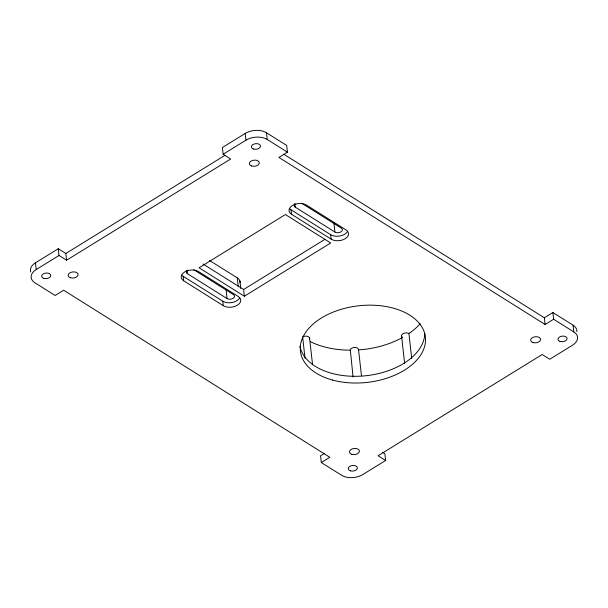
<?xml version="1.0" encoding="UTF-8"?>
<svg xmlns="http://www.w3.org/2000/svg" width="608" height="608" viewBox="0 0 608 608"><rect width="100%" height="100%" fill="white"/><g stroke="black" fill="none" stroke-linecap="round" stroke-linejoin="round"><path stroke-width="0.91" d="M353.081 376.99L350.269 349.57A4.286 2.63 -6.4 0 1 354.578 347.472A4.286 2.63 -6.4 0 1 358.5 349.304L361.471 375.782M402.025 337.06A4.286 2.63 -6.4 0 1 403.309 333.579A4.286 2.63 -6.4 0 1 408.918 333.534L410.894 332.143A71.463 43.799 -6.4 0 0 420.174 323.737M30.674 271.989A15.147 9.287 -6.4 0 1 35.454 262.816L58.262 248.748L65.816 253.49L66.568 260.224L230.69 158.992L223.136 154.25L222.384 147.516L245.184 133.448A15.147 9.287 -6.4 0 1 266.486 132.764L286.687 145.441L287.447 152.175L278.92 157.434L545.11 324.512L553.63 319.253L573.83 331.938A15.147 9.287 -6.4 0 1 572.546 345.184L549.738 359.252L542.184 354.51L378.07 455.742L385.616 460.484L362.816 474.552A15.147 9.287 -6.4 0 1 341.514 475.236L321.313 462.559L320.553 455.825L324.429 453.431M321.313 462.559L329.84 457.3L63.65 290.221L55.123 295.48L34.922 282.796A15.147 9.287 -6.4 0 1 36.214 269.549L59.022 255.482L66.568 260.224M223.136 154.25L245.944 140.182A15.147 9.287 -6.4 0 1 267.246 139.498L287.447 152.175M65.816 253.49L225.082 155.253M203.064 264.039L243.61 289.492L325.09 239.225M244.363 296.225L330.684 242.98L285.372 214.54L199.052 267.786L244.363 296.225L243.61 289.492M283.792 154.234L544.35 317.779L552.877 312.52L573.078 325.204A15.147 9.287 -6.4 0 1 576.848 331.687M402.534 337.463L400.915 338.36A71.463 43.799 -6.4 0 1 363.652 349.456L358.568 349.904M350.079 350.185L345.838 350.086A71.463 43.799 -6.4 0 1 310.308 341.605M301.667 203.216L341.308 228.099A4.286 2.63 -6.4 0 1 340.944 231.846A4.286 2.63 -6.4 0 1 334.917 232.043L295.268 207.161A4.286 2.63 -6.4 0 1 294.903 203.976M289.552 208.559A10.002 6.133 -6.4 0 0 291.004 209.79L330.653 234.673A10.002 6.133 -6.4 0 0 347.563 231.359M291.513 214.274L331.155 239.164A10.002 6.133 -6.4 0 0 345.222 238.708A10.002 6.133 -6.4 0 0 346.074 229.961L306.432 205.071A10.002 6.133 -6.4 0 0 292.364 205.527A10.002 6.133 -6.4 0 0 291.513 214.274L291.004 209.79M209.524 260.452L237.28 277.871A11.43 7.007 -6.4 0 1 240.122 282.758M193.815 269.739L233.464 294.622A4.286 2.63 -6.4 0 1 233.092 298.368A4.286 2.63 -6.4 0 1 227.065 298.566L187.424 273.684A4.286 2.63 -6.4 0 1 186.565 271.16M181.701 275.082A10.002 6.133 -6.4 0 0 183.16 276.313L222.802 301.196A10.002 6.133 -6.4 0 0 239.719 297.882M183.662 280.797L223.311 305.687A10.002 6.133 -6.4 0 0 237.378 305.231A10.002 6.133 -6.4 0 0 238.23 296.484L198.58 271.601A10.002 6.133 -6.4 0 0 184.513 272.05A10.002 6.133 -6.4 0 0 183.662 280.797L183.16 276.313M382.599 452.329L384.864 453.75L385.616 460.484M573.078 325.204L573.83 331.938M552.877 312.52L553.63 319.253M544.35 317.779L545.11 324.512M408.918 333.534L411.715 358.492M401.531 335.76L404.639 363.493M333.906 223.068L334.917 232.043M330.653 234.673L331.155 239.164M294.865 203.566L295.268 207.161M309.556 338.01L312.565 364.808M305.018 358.218L302.632 336.961L303.498 336.551A4.286 2.63 -6.4 0 1 308.203 336.627A4.286 2.63 -6.4 0 1 309.396 339.378M266.486 132.764L267.246 139.498M245.184 133.448L245.944 140.182M239.909 280.942L240.753 288.428M237.28 277.871L238.222 286.284M226.062 289.59L227.065 298.566M222.802 301.196L223.311 305.687M187.021 270.089L187.424 273.684M58.262 248.748L59.022 255.482M35.454 262.816L36.214 269.549M424.772 333.822A62.882 38.54 -6.4 0 1 365.119 375.812A62.882 38.54 -6.4 0 1 299.926 346.188M350.565 470.873A4.575 2.804 -6.4 0 0 357.367 467.924A4.575 2.804 -6.4 0 0 350.489 466.009A4.575 2.804 -6.4 0 0 350.565 470.873M560.021 341.422A4.575 2.804 -6.4 0 0 567.082 338.755A4.575 2.804 -6.4 0 0 560.5 336.528A4.575 2.804 -6.4 0 0 560.021 341.422M43.708 278.35A4.575 2.804 -6.4 0 0 50.768 275.682A4.575 2.804 -6.4 0 0 44.186 273.456A4.575 2.804 -6.4 0 0 43.708 278.35M253.437 148.99A4.575 2.804 -6.4 0 0 260.498 146.315A4.575 2.804 -6.4 0 0 253.908 144.088A4.575 2.804 -6.4 0 0 253.437 148.99M70.399 277.719A5.001 3.063 -6.4 0 0 78.12 274.801A5.001 3.063 -6.4 0 0 70.923 272.361A5.001 3.063 -6.4 0 0 70.399 277.719M351.69 454.282A5.001 3.063 -6.4 0 0 359.412 451.364A5.001 3.063 -6.4 0 0 352.214 448.924A5.001 3.063 -6.4 0 0 351.69 454.282M251.568 165.969A5.001 3.063 -6.4 0 0 259.289 163.05A5.001 3.063 -6.4 0 0 252.092 160.611A5.001 3.063 -6.4 0 0 251.568 165.969M532.859 342.532A5.001 3.063 -6.4 0 0 540.58 339.614A5.001 3.063 -6.4 0 0 533.383 337.174A5.001 3.063 -6.4 0 0 532.859 342.532M332.568 380.068A62.882 38.54 -6.4 0 0 425.532 339.036A62.882 38.54 -6.4 0 0 330.608 313.196A62.882 38.54 -6.4 0 0 332.568 380.068"/></g></svg>
